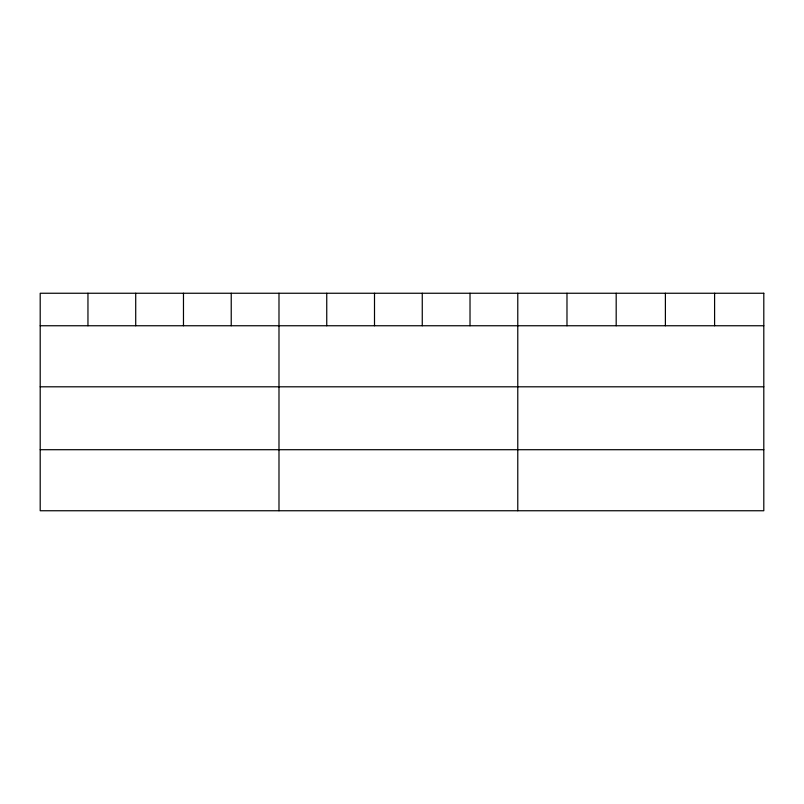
<?xml version="1.0" encoding="UTF-8"?>
<svg xmlns="http://www.w3.org/2000/svg" width="804" height="804" viewBox="0 0 804 804"><rect width="100%" height="100%" fill="white"/><g stroke="black" fill="none" stroke-linecap="round" stroke-linejoin="round"><path stroke-width="1.21" d="M40.2 325.751L763.8 325.751M40.2 386.804L763.8 386.804M40.2 449.707L763.8 449.707M714.595 293.249L714.595 325.751M665.39 293.249L665.39 325.751M616.186 293.249L616.186 325.751M566.981 293.249L566.981 325.751M517.776 293.249L517.776 510.751M470.018 293.249L470.018 325.751M422.261 293.249L422.261 325.751M374.503 293.249L374.503 325.751M326.746 293.249L326.746 325.751M278.988 293.249L278.988 510.751M231.23 293.249L231.23 325.751M183.473 293.249L183.473 325.751M135.715 293.249L135.715 325.751M87.958 293.249L87.958 325.751M763.8 293.249L40.2 293.249L40.2 510.751L763.8 510.751L763.8 293.249"/></g></svg>
